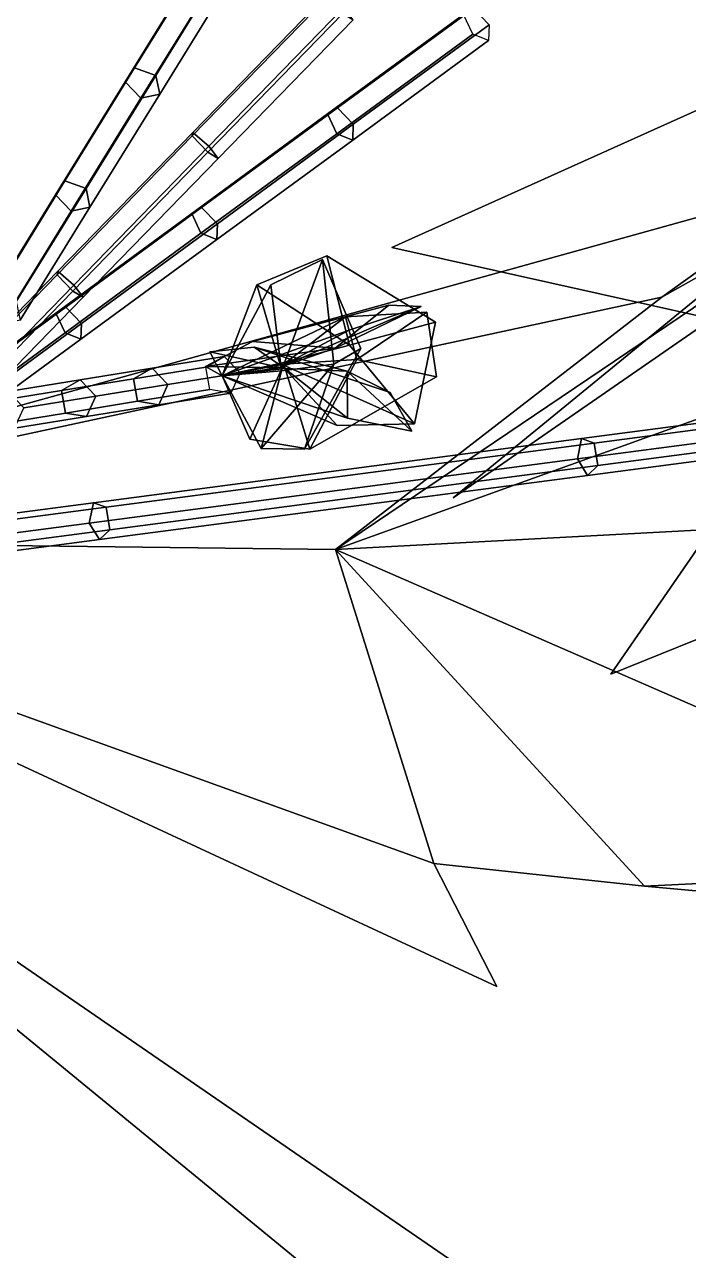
# Model space of a CAD drawing. Header units: metres. Extents: x -317 to 277, y -489 to 236.
# Drawn here: x 157.93 to 184.64, y -73.01 to -23.75 of the extents above; entities that cross this region are included whole.
import ezdxf

# ---------------------------------------------------------------- set-up
doc = ezdxf.new("R2010")
doc.units = ezdxf.units.M

msp = doc.modelspace()

# ---------------------------------------------------------------- linework, layer by layer
at = {"layer": 'Newplan_1Bud', "color": 3}
for points in [[(170.0892, -33.04626, 332.0263), (167.2686, -34.2014, 336.9247), (171.0054, -36.6293, 332.2125)], [(170.0892, -33.04626, 332.0263), (171.0054, -36.6293, 332.2125), (167.2686, -34.2014, 336.9247)], [(168.2673, -37.6569, 337.3308), (167.8386, -34.2076, 337.1981), (169.9219, -33.1882, 331.9358)], [(168.2673, -37.6569, 337.3308), (169.9219, -33.1882, 331.9358), (167.8386, -34.2076, 337.1981)], [(168.2673, -37.6569, 337.3308), (169.9219, -33.1882, 331.9358), (170.3723, -37.3928, 331.8542)], [(168.2673, -37.6569, 337.3308), (170.3723, -37.3928, 331.8542), (169.9219, -33.1882, 331.9358)], [(169.9219, -33.1882, 331.9358), (171.4639, -36.7643, 326.4301), (170.3723, -37.3928, 331.8542)], [(169.9219, -33.1882, 331.9358), (170.3723, -37.3928, 331.8542), (171.4639, -36.7643, 326.4301)], [(170.0892, -33.04626, 332.0263), (171.0054, -36.6293, 332.2125), (174.461, -35.7026, 327.9455)], [(170.0892, -33.04626, 332.0263), (174.461, -35.7026, 327.9455), (171.0054, -36.6293, 332.2125)], [(168.2009, -37.3723, 337.3191), (167.2686, -34.2014, 336.9247), (165.8796, -37.8575, 342.3337)], [(168.2009, -37.3723, 337.3191), (165.8796, -37.8575, 342.3337), (167.2686, -34.2014, 336.9247)], [(165.8796, -37.8575, 342.3337), (167.8386, -34.2076, 337.1981), (168.2673, -37.6569, 337.3308)], [(165.8796, -37.8575, 342.3337), (168.2673, -37.6569, 337.3308), (167.8386, -34.2076, 337.1981)], [(167.2686, -34.2014, 336.9247), (168.2009, -37.3723, 337.3191), (171.0054, -36.6293, 332.2125)], [(167.2686, -34.2014, 336.9247), (171.0054, -36.6293, 332.2125), (168.2009, -37.3723, 337.3191)], [(167.0959, -36.4843, 330.3442), (170.4324, -36.7492, 331.9286), (172.5824, -35.02248, 327.091)], [(167.0959, -36.4843, 330.3442), (172.5824, -35.02248, 327.091), (170.4324, -36.7492, 331.9286)], [(168.1418, -37.538, 337.279), (170.9911, -36.02869, 338.5839), (173.8872, -35.07925, 333.7071)], [(168.1418, -37.538, 337.279), (173.8872, -35.07925, 333.7071), (170.9911, -36.02869, 338.5839)], [(168.1418, -37.538, 337.279), (173.8872, -35.07925, 333.7071), (170.4324, -36.7492, 331.9286)], [(168.1418, -37.538, 337.279), (170.4324, -36.7492, 331.9286), (173.8872, -35.07925, 333.7071)], [(173.8872, -35.07925, 333.7071), (172.5824, -35.02248, 327.091), (170.4324, -36.7492, 331.9286)], [(173.8872, -35.07925, 333.7071), (170.4324, -36.7492, 331.9286), (172.5824, -35.02248, 327.091)], [(174.1104, -35.3053, 333.7984), (170.848, -35.4967, 338.5528), (171.3036, -37.2111, 332.3145)], [(174.1104, -35.3053, 333.7984), (171.3036, -37.2111, 332.3145), (170.848, -35.4967, 338.5528)], [(174.1104, -35.3053, 333.7984), (171.3036, -37.2111, 332.3145), (174.4976, -37.9077, 327.8068)], [(174.1104, -35.3053, 333.7984), (174.4976, -37.9077, 327.8068), (171.3036, -37.2111, 332.3145)], [(168.3661, -37.3897, 337.3972), (170.848, -35.4967, 338.5528), (165.8796, -37.8575, 342.3337)], [(168.3661, -37.3897, 337.3972), (165.8796, -37.8575, 342.3337), (170.848, -35.4967, 338.5528)], [(170.848, -35.4967, 338.5528), (168.3661, -37.3897, 337.3972), (171.3036, -37.2111, 332.3145)], [(170.848, -35.4967, 338.5528), (171.3036, -37.2111, 332.3145), (168.3661, -37.3897, 337.3972)], [(173.6232, -39.7861, 333.2466), (174.461, -35.7026, 327.9455), (171.0054, -36.6293, 332.2125)], [(173.6232, -39.7861, 333.2466), (171.0054, -36.6293, 332.2125), (174.461, -35.7026, 327.9455)], [(165.8796, -37.8575, 342.3337), (170.9911, -36.02869, 338.5839), (168.1418, -37.538, 337.279)], [(165.8796, -37.8575, 342.3337), (168.1418, -37.538, 337.279), (170.9911, -36.02869, 338.5839)], [(167.0959, -36.4843, 330.3442), (165.2107, -37.4948, 335.7024), (170.4324, -36.7492, 331.9286)], [(167.0959, -36.4843, 330.3442), (170.4324, -36.7492, 331.9286), (165.2107, -37.4948, 335.7024)], [(165.2107, -37.4948, 335.7024), (168.1418, -37.538, 337.279), (170.4324, -36.7492, 331.9286)], [(165.2107, -37.4948, 335.7024), (170.4324, -36.7492, 331.9286), (168.1418, -37.538, 337.279)], [(168.4051, -37.5658, 337.4035), (165.3782, -36.8977, 335.8252), (167.1702, -36.7088, 330.364)], [(168.4051, -37.5658, 337.4035), (167.1702, -36.7088, 330.364), (165.3782, -36.8977, 335.8252)], [(165.8796, -37.8575, 342.3337), (165.3782, -36.8977, 335.8252), (168.4051, -37.5658, 337.4035)], [(165.8796, -37.8575, 342.3337), (168.4051, -37.5658, 337.4035), (165.3782, -36.8977, 335.8252)], [(168.4051, -37.5658, 337.4035), (167.1702, -36.7088, 330.364), (170.9076, -37.6766, 332.0913)], [(168.4051, -37.5658, 337.4035), (170.9076, -37.6766, 332.0913), (167.1702, -36.7088, 330.364)], [(167.1702, -36.7088, 330.364), (172.6408, -38.5372, 326.8699), (170.9076, -37.6766, 332.0913)], [(167.1702, -36.7088, 330.364), (170.9076, -37.6766, 332.0913), (172.6408, -38.5372, 326.8699)], [(168.2009, -37.3723, 337.3191), (173.6232, -39.7861, 333.2466), (171.0054, -36.6293, 332.2125)], [(168.2009, -37.3723, 337.3191), (171.0054, -36.6293, 332.2125), (173.6232, -39.7861, 333.2466)], [(169.1953, -40.8096, 331.0464), (170.3723, -37.3928, 331.8542), (171.4639, -36.7643, 326.4301)], [(169.1953, -40.8096, 331.0464), (171.4639, -36.7643, 326.4301), (170.3723, -37.3928, 331.8542)], [(165.8796, -37.8575, 342.3337), (170.5085, -39.8612, 338.0803), (168.2009, -37.3723, 337.3191)], [(165.8796, -37.8575, 342.3337), (168.2009, -37.3723, 337.3191), (170.5085, -39.8612, 338.0803)], [(165.8796, -37.8575, 342.3337), (166.9872, -40.4064, 336.3496), (168.3661, -37.3897, 337.3972)], [(165.8796, -37.8575, 342.3337), (168.3661, -37.3897, 337.3972), (166.9872, -40.4064, 336.3496)], [(168.3661, -37.3897, 337.3972), (166.9872, -40.4064, 336.3496), (169.4092, -40.8085, 331.1493)], [(168.3661, -37.3897, 337.3972), (169.4092, -40.8085, 331.1493), (166.9872, -40.4064, 336.3496)], [(167.4521, -40.7872, 336.546), (168.2673, -37.6569, 337.3308), (170.3723, -37.3928, 331.8542)], [(167.4521, -40.7872, 336.546), (170.3723, -37.3928, 331.8542), (168.2673, -37.6569, 337.3308)], [(169.1953, -40.8096, 331.0464), (167.4521, -40.7872, 336.546), (170.3723, -37.3928, 331.8542)], [(169.1953, -40.8096, 331.0464), (170.3723, -37.3928, 331.8542), (167.4521, -40.7872, 336.546)], [(168.2009, -37.3723, 337.3191), (170.5085, -39.8612, 338.0803), (173.6232, -39.7861, 333.2466)], [(168.2009, -37.3723, 337.3191), (173.6232, -39.7861, 333.2466), (170.5085, -39.8612, 338.0803)], [(168.3661, -37.3897, 337.3972), (169.4092, -40.8085, 331.1493), (171.3036, -37.2111, 332.3145)], [(168.3661, -37.3897, 337.3972), (171.3036, -37.2111, 332.3145), (169.4092, -40.8085, 331.1493)], [(169.4092, -40.8085, 331.1493), (174.4976, -37.9077, 327.8068), (171.3036, -37.2111, 332.3145)], [(169.4092, -40.8085, 331.1493), (171.3036, -37.2111, 332.3145), (174.4976, -37.9077, 327.8068)], [(168.1418, -37.538, 337.279), (165.2107, -37.4948, 335.7024), (165.8796, -37.8575, 342.3337)], [(168.1418, -37.538, 337.279), (165.8796, -37.8575, 342.3337), (165.2107, -37.4948, 335.7024)], [(168.4051, -37.5658, 337.4035), (170.9162, -39.5593, 338.2975), (165.8796, -37.8575, 342.3337)], [(168.4051, -37.5658, 337.4035), (165.8796, -37.8575, 342.3337), (170.9162, -39.5593, 338.2975)], [(168.2673, -37.6569, 337.3308), (167.4521, -40.7872, 336.546), (165.8796, -37.8575, 342.3337)], [(168.2673, -37.6569, 337.3308), (165.8796, -37.8575, 342.3337), (167.4521, -40.7872, 336.546)], [(170.9162, -39.5593, 338.2975), (168.4051, -37.5658, 337.4035), (170.9076, -37.6766, 332.0913)], [(170.9162, -39.5593, 338.2975), (170.9076, -37.6766, 332.0913), (168.4051, -37.5658, 337.4035)], [(173.5057, -40.08518, 333.1689), (170.9162, -39.5593, 338.2975), (170.9076, -37.6766, 332.0913)], [(173.5057, -40.08518, 333.1689), (170.9076, -37.6766, 332.0913), (170.9162, -39.5593, 338.2975)], [(173.5057, -40.08518, 333.1689), (170.9076, -37.6766, 332.0913), (172.6408, -38.5372, 326.8699)], [(173.5057, -40.08518, 333.1689), (172.6408, -38.5372, 326.8699), (170.9076, -37.6766, 332.0913)]]:
    msp.add_3dface(points, dxfattribs=at)
at = {"layer": 'Newplan_1Pdcel', "color": 3}
for points in [[(162.3575, -25.491, 388.4613), (165.1636, -20.9483, 394.227), (164.7864, -21.509, 394.8523), (161.9803, -26.05176, 389.0867)], [(163.2097, -25.79, 388.2821), (166.0157, -21.2472, 394.0478), (165.1636, -20.9483, 394.227), (162.3575, -25.491, 388.4613)], [(161.9803, -26.05176, 389.0867), (164.7864, -21.509, 394.8523), (165.4198, -22.1659, 395.0616), (162.6137, -26.7086, 389.296)], [(163.3671, -26.5382, 388.795), (166.1732, -21.9954, 394.5606), (166.0157, -21.2472, 394.0478), (163.2097, -25.79, 388.2821)], [(162.6137, -26.7086, 389.296), (165.4198, -22.1659, 395.0616), (166.1732, -21.9954, 394.5606), (163.3671, -26.5382, 388.795)], [(164.7045, -28.08189, 373.2295), (170.1352, -22.5041, 374.3018), (170.1, -22.6446, 375.211), (164.6693, -28.2224, 374.1387)], [(164.6693, -28.2224, 374.1387), (170.1, -22.6446, 375.211), (170.7334, -23.3015, 375.4203), (165.3027, -28.8793, 374.348)], [(165.3466, -28.639, 372.8758), (170.7772, -23.06126, 373.9482), (170.1352, -22.5041, 374.3018), (164.7045, -28.08189, 373.2295)], [(165.7141, -29.129, 373.5631), (171.1448, -23.5512, 374.6355), (170.7772, -23.06126, 373.9482), (165.3466, -28.639, 372.8758)], [(170.1203, -27.3401, 359.1707), (175.5868, -23.3385, 355.1884), (175.987, -23.09624, 355.9814), (170.5206, -27.09783, 359.9636)], [(170.5206, -27.09783, 359.9636), (175.987, -23.09624, 355.9814), (176.6204, -23.7531, 356.1907), (171.154, -27.7547, 360.1729)], [(165.3027, -28.8793, 374.348), (170.7334, -23.3015, 375.4203), (171.1448, -23.5512, 374.6355), (165.7141, -29.129, 373.5631)], [(170.4948, -28.1324, 358.8885), (175.9612, -24.1309, 354.9063), (175.5868, -23.3385, 355.1884), (170.1203, -27.3401, 359.1707)], [(171.1299, -28.3872, 359.5044), (176.5964, -24.3856, 355.5221), (175.9612, -24.1309, 354.9063), (170.4948, -28.1324, 358.8885)], [(171.154, -27.7547, 360.1729), (176.6204, -23.7531, 356.1907), (176.5964, -24.3856, 355.5221), (171.1299, -28.3872, 359.5044)], [(159.5514, -30.03385, 382.6957), (162.3575, -25.491, 388.4613), (161.9803, -26.05176, 389.0867), (159.1743, -30.5945, 383.321)], [(160.4036, -30.3327, 382.5165), (163.2097, -25.79, 388.2821), (162.3575, -25.491, 388.4613), (159.5514, -30.03385, 382.6957)], [(159.1743, -30.5945, 383.321), (161.9803, -26.05176, 389.0867), (162.6137, -26.7086, 389.296), (159.8076, -31.2514, 383.5304)], [(160.561, -31.08097, 383.0294), (163.3671, -26.5382, 388.795), (163.2097, -25.79, 388.2821), (160.4036, -30.3327, 382.5165)], [(159.8076, -31.2514, 383.5304), (162.6137, -26.7086, 389.296), (163.3671, -26.5382, 388.795), (160.561, -31.08097, 383.0294)], [(164.6539, -31.3417, 363.1529), (170.1203, -27.3401, 359.1707), (170.5206, -27.09783, 359.9636), (165.0541, -31.09941, 363.9458)], [(165.0283, -32.134, 362.8707), (170.4948, -28.1324, 358.8885), (170.1203, -27.3401, 359.1707), (164.6539, -31.3417, 363.1529)], [(165.0541, -31.09941, 363.9458), (170.5206, -27.09783, 359.9636), (171.154, -27.7547, 360.1729), (165.6875, -31.7563, 364.1552)], [(165.6875, -31.7563, 364.1552), (171.154, -27.7547, 360.1729), (171.1299, -28.3872, 359.5044), (165.6635, -32.3888, 363.4866)], [(159.2739, -33.6596, 372.1571), (164.7045, -28.08189, 373.2295), (164.6693, -28.2224, 374.1387), (159.2387, -33.8001, 373.0663)], [(159.2387, -33.8001, 373.0663), (164.6693, -28.2224, 374.1387), (165.3027, -28.8793, 374.348), (159.8721, -34.457, 373.2756)], [(159.9159, -34.2167, 371.8034), (165.3466, -28.639, 372.8758), (164.7045, -28.08189, 373.2295), (159.2739, -33.6596, 372.1571)], [(165.6635, -32.3888, 363.4866), (171.1299, -28.3872, 359.5044), (170.4948, -28.1324, 358.8885), (165.0283, -32.134, 362.8707)], [(159.8721, -34.457, 373.2756), (165.3027, -28.8793, 374.348), (165.7141, -29.129, 373.5631), (160.2835, -34.7067, 372.4908)], [(160.2835, -34.7067, 372.4908), (165.7141, -29.129, 373.5631), (165.3466, -28.639, 372.8758), (159.9159, -34.2167, 371.8034)], [(156.7454, -34.5766, 376.9301), (159.5514, -30.03385, 382.6957), (159.1743, -30.5945, 383.321), (156.3682, -35.1372, 377.5554)], [(157.5975, -34.8755, 376.7509), (160.4036, -30.3327, 382.5165), (159.5514, -30.03385, 382.6957), (156.7454, -34.5766, 376.9301)], [(157.755, -35.6237, 377.2638), (160.561, -31.08097, 383.0294), (160.4036, -30.3327, 382.5165), (157.5975, -34.8755, 376.7509)], [(156.3682, -35.1372, 377.5554), (159.1743, -30.5945, 383.321), (159.8076, -31.2514, 383.5304), (157.0016, -35.7942, 377.7647)], [(157.0016, -35.7942, 377.7647), (159.8076, -31.2514, 383.5304), (160.561, -31.08097, 383.0294), (157.755, -35.6237, 377.2638)], [(159.1874, -35.3433, 367.1352), (164.6539, -31.3417, 363.1529), (165.0541, -31.09941, 363.9458), (159.5877, -35.1009, 367.9281)], [(159.5618, -36.1356, 366.853), (165.0283, -32.134, 362.8707), (164.6539, -31.3417, 363.1529), (159.1874, -35.3433, 367.1352)], [(159.5877, -35.1009, 367.9281), (165.0541, -31.09941, 363.9458), (165.6875, -31.7563, 364.1552), (160.221, -35.7579, 368.1374)], [(160.221, -35.7579, 368.1374), (165.6875, -31.7563, 364.1552), (165.6635, -32.3888, 363.4866), (160.197, -36.3904, 367.4688)], [(160.197, -36.3904, 367.4688), (165.6635, -32.3888, 363.4866), (165.0283, -32.134, 362.8707), (159.5618, -36.1356, 366.853)], [(153.8432, -39.2373, 371.0847), (159.2739, -33.6596, 372.1571), (159.2387, -33.8001, 373.0663), (153.808, -39.3778, 371.994)], [(153.808, -39.3778, 371.994), (159.2387, -33.8001, 373.0663), (159.8721, -34.457, 373.2756), (154.4414, -40.0348, 372.2033)], [(154.4853, -39.7944, 370.7311), (159.9159, -34.2167, 371.8034), (159.2739, -33.6596, 372.1571), (153.8432, -39.2373, 371.0847)], [(154.4414, -40.0348, 372.2033), (159.8721, -34.457, 373.2756), (160.2835, -34.7067, 372.4908), (154.8528, -40.2844, 371.4184)], [(154.8528, -40.2844, 371.4184), (160.2835, -34.7067, 372.4908), (159.9159, -34.2167, 371.8034), (154.4853, -39.7944, 370.7311)], [(153.7209, -39.3448, 371.1174), (159.1874, -35.3433, 367.1352), (159.5877, -35.1009, 367.9281), (154.1212, -39.1025, 371.9103)], [(154.0954, -40.1372, 370.8352), (159.5618, -36.1356, 366.853), (159.1874, -35.3433, 367.1352), (153.7209, -39.3448, 371.1174)], [(154.1212, -39.1025, 371.9103), (159.5877, -35.1009, 367.9281), (160.221, -35.7579, 368.1374), (154.7546, -39.7595, 372.1197)], [(154.7546, -39.7595, 372.1197), (160.221, -35.7579, 368.1374), (160.197, -36.3904, 367.4688), (154.7305, -40.392, 371.4511)], [(154.7305, -40.392, 371.4511), (160.197, -36.3904, 367.4688), (159.5618, -36.1356, 366.853), (154.0954, -40.1372, 370.8352)], [(162.3191, -37.981, 349.382), (165.2177, -37.5089, 342.093), (165.9652, -37.08095, 342.4181), (163.0667, -37.5529, 349.707)], [(163.0667, -37.5529, 349.707), (165.9652, -37.08095, 342.4181), (166.5986, -37.7378, 342.6274), (163.7001, -38.2098, 349.9163)], [(159.4206, -38.453, 356.6709), (162.3191, -37.981, 349.382), (163.0667, -37.5529, 349.707), (160.1681, -38.02498, 356.9959)], [(160.1681, -38.02498, 356.9959), (163.0667, -37.5529, 349.707), (163.7001, -38.2098, 349.9163), (160.8015, -38.6819, 357.2053)], [(162.4802, -38.8874, 349.3873), (165.3787, -38.4154, 342.0984), (165.2177, -37.5089, 342.093), (162.3191, -37.981, 349.382)], [(163.7001, -38.2098, 349.9163), (166.5986, -37.7378, 342.6274), (166.2273, -38.5561, 342.4267), (163.3287, -39.02812, 349.7157)], [(156.522, -38.925, 363.9599), (159.4206, -38.453, 356.6709), (160.1681, -38.02498, 356.9959), (157.2695, -38.497, 364.2849)], [(157.2695, -38.497, 364.2849), (160.1681, -38.02498, 356.9959), (160.8015, -38.6819, 357.2053), (157.9029, -39.1539, 364.4942)], [(159.5816, -39.3594, 356.6763), (162.4802, -38.8874, 349.3873), (162.3191, -37.981, 349.382), (159.4206, -38.453, 356.6709)], [(160.8015, -38.6819, 357.2053), (163.7001, -38.2098, 349.9163), (163.3287, -39.02812, 349.7157), (160.4301, -39.5001, 357.0046)], [(163.3287, -39.02812, 349.7157), (166.2273, -38.5561, 342.4267), (165.3787, -38.4154, 342.0984), (162.4802, -38.8874, 349.3873)], [(156.683, -39.8315, 363.9652), (159.5816, -39.3594, 356.6763), (159.4206, -38.453, 356.6709), (156.522, -38.925, 363.9599)], [(157.9029, -39.1539, 364.4942), (160.8015, -38.6819, 357.2053), (160.4301, -39.5001, 357.0046), (157.5316, -39.9721, 364.2935)], [(160.4301, -39.5001, 357.0046), (163.3287, -39.02812, 349.7157), (162.4802, -38.8874, 349.3873), (159.5816, -39.3594, 356.6763)], [(157.5316, -39.9721, 364.2935), (160.4301, -39.5001, 357.0046), (159.5816, -39.3594, 356.6763), (156.683, -39.8315, 363.9652)]]:
    msp.add_3dface(points, dxfattribs=at)
at = {"layer": 'Newplan_1Pdncle', "color": 3}
for points in [[(180.3405, -40.3861, 456.31), (199.9771, -37.8074, 469.0981), (199.8068, -38.6236, 469.5241), (180.1703, -41.2022, 456.736)], [(180.8498, -40.5629, 455.5637), (200.4863, -37.9842, 468.3518), (199.9771, -37.8074, 469.0981), (180.3405, -40.3861, 456.31)], [(180.996, -41.4709, 455.5223), (200.6325, -38.8923, 468.3104), (200.4863, -37.9842, 468.3518), (180.8498, -40.5629, 455.5637)], [(180.1703, -41.2022, 456.736), (199.8068, -38.6236, 469.5241), (200.215, -39.2851, 469.0308), (180.5785, -41.8638, 456.2426)], [(180.5785, -41.8638, 456.2426), (200.215, -39.2851, 469.0308), (200.6325, -38.8923, 468.3104), (180.996, -41.4709, 455.5223)], [(160.704, -42.9647, 443.5219), (180.3405, -40.3861, 456.31), (180.1703, -41.2022, 456.736), (160.5338, -43.7809, 443.9479)], [(161.2133, -43.1415, 442.7755), (180.8498, -40.5629, 455.5637), (180.3405, -40.3861, 456.31), (160.704, -42.9647, 443.5219)], [(161.3595, -44.04964, 442.7342), (180.996, -41.4709, 455.5223), (180.8498, -40.5629, 455.5637), (161.2133, -43.1415, 442.7755)], [(160.5338, -43.7809, 443.9479), (180.1703, -41.2022, 456.736), (180.5785, -41.8638, 456.2426), (160.942, -44.4425, 443.4545)], [(160.942, -44.4425, 443.4545), (180.5785, -41.8638, 456.2426), (180.996, -41.4709, 455.5223), (161.3595, -44.04964, 442.7342)], [(141.0675, -45.5434, 430.7338), (160.704, -42.9647, 443.5219), (160.5338, -43.7809, 443.9479), (140.8973, -46.3595, 431.1598)], [(141.5768, -45.7202, 429.9874), (161.2133, -43.1415, 442.7755), (160.704, -42.9647, 443.5219), (141.0675, -45.5434, 430.7338)], [(141.723, -46.6283, 429.946), (161.3595, -44.04964, 442.7342), (161.2133, -43.1415, 442.7755), (141.5768, -45.7202, 429.9874)], [(140.8973, -46.3595, 431.1598), (160.5338, -43.7809, 443.9479), (160.942, -44.4425, 443.4545), (141.3055, -47.02117, 430.6664)], [(141.3055, -47.02117, 430.6664), (160.942, -44.4425, 443.4545), (161.3595, -44.04964, 442.7342), (141.723, -46.6283, 429.946)]]:
    msp.add_3dface(points, dxfattribs=at)
at = {"layer": 'Newplan_1Petal1', "color": 3}
for points in [[(194.3589, -16.4645, 547.4413), (175.9937, -13.08163, 531.4917), (193.9545, -32.681, 528.8234)], [(194.3589, -16.4645, 547.4413), (193.9545, -32.681, 528.8234), (175.9937, -13.08163, 531.4917)], [(191.6602, -24.1912, 549.3268), (172.6995, -32.7113, 536.2496), (198.0917, -38.3621, 530.1542)], [(191.6602, -24.1912, 549.3268), (198.0917, -38.3621, 530.1542), (172.6995, -32.7113, 536.2496)], [(175.1714, -42.7609, 536.8286), (196.2447, -28.2009, 550.2242), (194.4014, -27.04993, 527.463)], [(175.1714, -42.7609, 536.8286), (194.4014, -27.04993, 527.463), (196.2447, -28.2009, 550.2242)], [(194.0399, -31.7094, 551.1161), (181.5202, -49.8581, 540.2997), (204.6105, -40.5332, 530.6181)], [(194.0399, -31.7094, 551.1161), (204.6105, -40.5332, 530.6181), (181.5202, -49.8581, 540.2997)]]:
    msp.add_3dface(points, dxfattribs=at)
at = {"layer": 'Newplan_FruitU', "color": 3}
for points in [[(191.2644, -65.9857, 456.4846), (185.9113, -80.9331, 457.5996), (184.0447, -82.5938, 447.5042)], [(191.2644, -65.9857, 456.4846), (184.0447, -82.5938, 447.5042), (185.9113, -80.9331, 457.5996)], [(191.2644, -65.9857, 456.4846), (184.0447, -82.5938, 447.5042), (185.0816, -72.5514, 443.3091)], [(191.2644, -65.9857, 456.4846), (185.0816, -72.5514, 443.3091), (184.0447, -82.5938, 447.5042)]]:
    msp.add_3dface(points, dxfattribs=at)
at = {"layer": 'Newplan_Leaf', "color": 3}
for points in [[(156.9978, -14.8425, 284.7831), (162.2432, -13.7288, 277.663), (122.7559, -40.2575, 302.8503)], [(156.9978, -14.8425, 284.7831), (122.7559, -40.2575, 302.8503), (162.2432, -13.7288, 277.663)], [(194.9848, -28.2879, 294.1106), (210.5576, -30.4036, 287.3841), (170.4339, -44.8388, 284.1483)], [(194.9848, -28.2879, 294.1106), (170.4339, -44.8388, 284.1483), (210.5576, -30.4036, 287.3841)], [(183.5609, -34.7083, 295.5868), (194.9848, -28.2879, 294.1106), (170.4339, -44.8388, 284.1483)], [(183.5609, -34.7083, 295.5868), (170.4339, -44.8388, 284.1483), (194.9848, -28.2879, 294.1106)], [(138.2901, -44.45, 294.8763), (189.9415, -30.1177, 299.7899), (183.5609, -34.7083, 295.5868)], [(138.2901, -44.45, 294.8763), (183.5609, -34.7083, 295.5868), (189.9415, -30.1177, 299.7899)], [(210.5576, -30.4036, 287.3841), (194.4983, -43.5535, 274.7706), (170.4339, -44.8388, 284.1483)], [(210.5576, -30.4036, 287.3841), (170.4339, -44.8388, 284.1483), (194.4983, -43.5535, 274.7706)], [(183.5609, -34.7083, 295.5868), (170.4339, -44.8388, 284.1483), (138.2901, -44.45, 294.8763)], [(183.5609, -34.7083, 295.5868), (138.2901, -44.45, 294.8763), (170.4339, -44.8388, 284.1483)], [(170.4339, -44.8388, 284.1483), (194.4983, -43.5535, 274.7706), (199.6195, -57.5527, 255.5947)], [(170.4339, -44.8388, 284.1483), (199.6195, -57.5527, 255.5947), (194.4983, -43.5535, 274.7706)], [(174.3966, -57.4549, 268.9525), (176.934, -62.4031, 261.9863), (138.2901, -44.45, 294.8763)], [(174.3966, -57.4549, 268.9525), (138.2901, -44.45, 294.8763), (176.934, -62.4031, 261.9863)], [(138.2901, -44.45, 294.8763), (170.4339, -44.8388, 284.1483), (174.3966, -57.4549, 268.9525)], [(138.2901, -44.45, 294.8763), (174.3966, -57.4549, 268.9525), (170.4339, -44.8388, 284.1483)], [(170.4339, -44.8388, 284.1483), (199.6195, -57.5527, 255.5947), (182.8642, -58.3721, 258.8845)], [(170.4339, -44.8388, 284.1483), (182.8642, -58.3721, 258.8845), (199.6195, -57.5527, 255.5947)], [(170.4339, -44.8388, 284.1483), (182.8642, -58.3721, 258.8845), (174.3966, -57.4549, 268.9525)], [(170.4339, -44.8388, 284.1483), (174.3966, -57.4549, 268.9525), (182.8642, -58.3721, 258.8845)], [(136.9727, -47.2275, 294.9824), (181.3414, -77.7041, 295.1229), (172.7657, -76.5485, 292.9845)], [(136.9727, -47.2275, 294.9824), (172.7657, -76.5485, 292.9845), (181.3414, -77.7041, 295.1229)], [(172.7657, -76.5485, 292.9845), (153.7935, -75.3438, 286.3221), (136.9727, -47.2275, 294.9824)], [(172.7657, -76.5485, 292.9845), (136.9727, -47.2275, 294.9824), (153.7935, -75.3438, 286.3221)], [(199.6195, -57.5527, 255.5947), (206.3956, -60.4979, 246.2532), (182.8642, -58.3721, 258.8845)], [(199.6195, -57.5527, 255.5947), (182.8642, -58.3721, 258.8845), (206.3956, -60.4979, 246.2532)]]:
    msp.add_3dface(points, dxfattribs=at)

doc.saveas('drawing.dxf')
